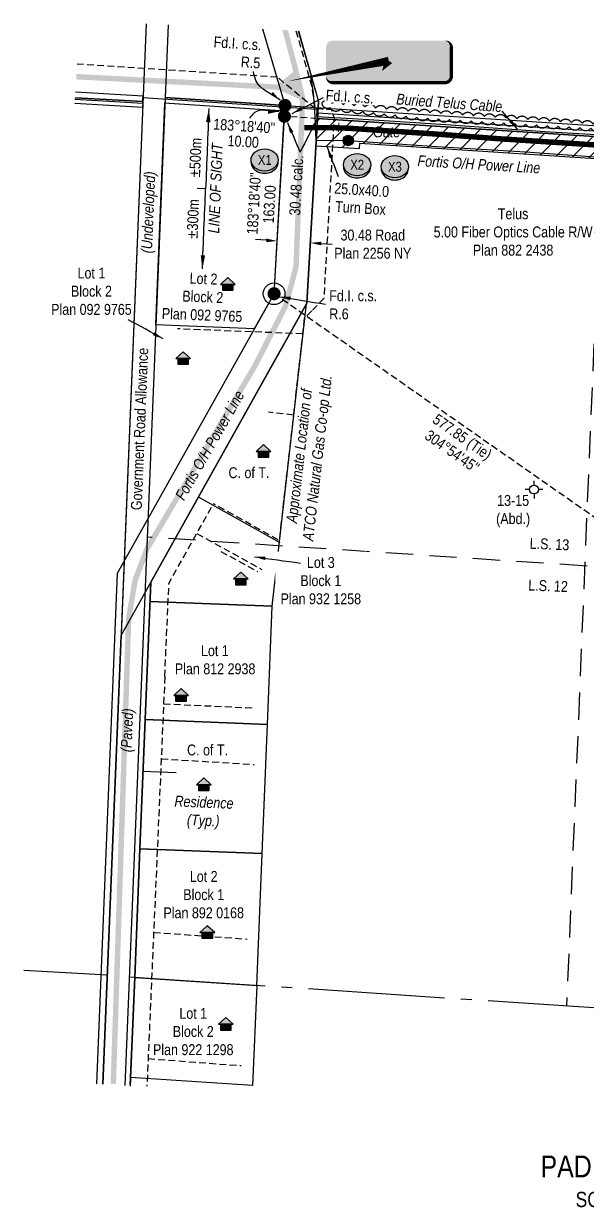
# Model space of a CAD drawing. Extents: x 298298 to 301279, y 5794636 to 5796603.
# Drawn here: x 299795 to 300312, y 5794636 to 5795722 of the extents above; entities that cross this region are included whole.
import ezdxf
from ezdxf.enums import TextEntityAlignment as Align

# ---------------------------------------------------------------- set-up
doc = ezdxf.new("R2010")
doc.units = 0
doc.header["$LTSCALE"] = 5
doc.header["$PDSIZE"] = 0.5
for name, pattern in [('0', [1, 1, 0]), ('foc-LSD', [8, 5, -3]), ('foc-QUARTERLINE', [33, 25, -3, 2, -3]), ('foc-TIELINE', [1.875, 1.25, -0.625]), ('foc-TRAV', [1.875, 1.25, -0.625]), ('POWERLINE5', [7.8, 2.4, -0.6, 0.6, -0.6, 0.6, -0.6, 2.4]), ('UG_PIPE', [1.875, 1.25, -0.625])]:
    doc.linetypes.add(name, pattern=pattern)
doc.layers.get('Defpoints').update_dxf_attribs({"color": 9})
for name, color, linetype in [('35', 37, 'Continuous'), ('AS-CABLE', 224, 'foc-CABLE'), ('AS-PIPE-UG', 44, 'UG_PIPE'), ('AS-PIPE-UG-T', 44, 'Continuous'), ('AS-POWER', 104, 'foc-POWER'), ('AS-POWER-EXISTING', 72, 'POWERLINE5'), ('AS-POWER-T', 104, 'Continuous'), ('AS-RESIDENCE', 14, 'Continuous'), ('AS-ROADS', 254, 'Continuous'), ('AS-TELEPHONE-T', 224, 'Continuous'), ('AS-TELUS', 224, 'foc-TEL'), ('CG-NOTES', 7, 'Continuous'), ('CG-SIGNATURES', 7, 'Continuous'), ('DETAIL-T', 7, 'Continuous'), ('F-RW', 190, 'Continuous'), ('F-WS-S', 8, 'Continuous'), ('L-BD', 7, 'Continuous'), ('L-MON', 1, 'Continuous'), ('L-ROAD-T', 7, 'Continuous'), ('L-SEC', 7, 'Continuous'), ('L-SECQ', 8, 'foc-QUARTERLINE'), ('L-SECTION-LSD', 7, 'foc-LSD'), ('L-TIE', 7, 'foc-TIELINE'), ('L-TIE-T', 7, 'Continuous'), ('L-TITLEDB', 4, 'Continuous'), ('L-TITLEDB-T', 4, 'Continuous'), ('P-CROSSINGS', 250, 'Continuous'), ('P-PROPOSED', 10, 'Continuous'), ('P-TRAV', 4, 'foc-TRAV'), ('P-TXT', 4, 'Continuous'), ('T-BUSH', 110, '0')]:
    doc.layers.add(name, color=color, linetype=linetype)
for name, color, linetype, lineweight in [('AS-GENERAL', 48, 'Continuous', 18), ('F-RW-T', 190, 'Continuous', 9), ('F-WS-T', 190, 'Continuous', 9), ('T-TEXT', 48, 'Continuous', 18)]:
    doc.layers.add(name, color=color, linetype=linetype, lineweight=lineweight)
doc.layers.add('P-PROPOSED-EXISTING-H', color=7, linetype='Continuous', true_color=0xffeebd)
doc.styles.add('100L', font='ARIALN.TTF', dxfattribs={"height": 11})
doc.styles.add('80', font='ARIALN.TTF', dxfattribs={"height": 10})
doc.styles.add('80CG', font='ARIALN.TTF', dxfattribs={"height": 10})
doc.styles.add('80L', font='ARIALN.TTF', dxfattribs={"height": 10})
doc.styles.add('80LS', font='ARIALNI.TTF', dxfattribs={"height": 10})
doc.styles.add('Crossing', font='ARIALN.TTF', dxfattribs={"height": 10})
doc.styles.add('foc-LtypeFont', font='ARIALN.TTF', dxfattribs={"height": 7.35})
doc.styles.get("Standard").update_dxf_attribs({"font": 'ARIALN.TTF'})
doc.linetypes.add('foc-CABLE', pattern='A,2,-1,["C",foc-LtypeFont,S=0.2,R=0,X=-0.625,Y=-0.75],-1.24,8', length=12.24)
doc.linetypes.add('foc-POWER', pattern='A,6,-1,["P",foc-LtypeFont,S=0.2,R=0,X=-0.625,Y=-0.75],-1.24,4', length=12.24)
doc.linetypes.add('foc-TEL', pattern='A,2,-1,["T",foc-LtypeFont,S=0.2,R=0,X=-0.425,Y=-0.75],-1.24,8', length=12.24)
doc.dimstyles.new('COMPASS', dxfattribs={"dimscale": 5, "dimtxt": 10, "dimasz": 2.5, "dimexe": 0.2, "dimexo": 0.0625, "dimgap": 0.5, "dimtad": 0, "dimtih": 1, "dimtoh": 1, "dimzin": 0, "dimdsep": 46, "dimtxsty": '80', "dimcen": 0.1, "dimse1": 1, "dimse2": 1, "dimclrd": 256, "dimclrt": 256, "dimaunit": 1, "dimadec": 4, "dimazin": 0, "dimtfac": 0.06, "dimtofl": 0, "dimtmove": 0, "dimatfit": 1, "dimfxl": 0.2, "dimtolj": 1, "dimtzin": 0, "dimlwd": -1, "dimarcsym": 0})
doc.dimstyles.new('Compass 5 000', dxfattribs={"dimscale": 5, "dimtxt": 9, "dimasz": 2, "dimexe": 0.2, "dimexo": 0.0625, "dimgap": 0.5, "dimtad": 0, "dimtih": 1, "dimtoh": 1, "dimzin": 0, "dimdsep": 46, "dimtxsty": '80CG', "dimcen": 0.1, "dimse1": 1, "dimse2": 1, "dimclrd": 256, "dimclrt": 256, "dimaunit": 1, "dimadec": 4, "dimazin": 0, "dimtfac": 0.06, "dimtofl": 0, "dimtmove": 0, "dimatfit": 1, "dimfxl": 0.2, "dimtolj": 1, "dimtzin": 0, "dimlwd": -1, "dimarcsym": 0})

# ---------------------------------------------------------------- blocks, each defined once
blk = doc.blocks.new('*D418')
at = {"layer": 'Defpoints', "color": 0, "transparency": 16777216}
for p in [(300057.9, 5795520.8), (300024.7, 5795476.2), (300055.2, 5795474.4)]:
    blk.add_point(p, dxfattribs=at)
at = {"layer": 'L-TITLEDB-T', "transparency": 16777216}
for p, q in [((300017.5, 5795523.2), (300007.5, 5795523.8)), ((300067.9, 5795520.2), (300077.8, 5795519.6))]:
    blk.add_line(p, q, dxfattribs=at)
for points in [[(300017.6, 5795524.8), (300017.4, 5795521.5), (300027.4, 5795522.6)], [(300068, 5795521.9), (300067.8, 5795518.6), (300057.9, 5795520.8)]]:
    blk.add_solid(points, dxfattribs=at)
at = {"layer": 'L-TITLEDB-T', "transparency": 16777216, "insert": (300115.2, 5795519.6), "char_height": 10, "attachment_point": 5, "style": '80CG'}
blk.add_mtext('\\A1;30.48 Road\\PPlan 2256 NY', dxfattribs=at)
blk = doc.blocks.new('res_occ')
for points in [[(0.1, 0.89), (-1.26, -0.37), (1.46, -0.37)], [(-0.9, -1.43), (1.1, -1.43), (1.1, -0.37), (-0.9, -0.37)]]:
    blk.add_hatch(color=14).paths.add_polyline_path(points)
at = {"color": 14}
for points in [[(0.1, 0.89), (-1.26, -0.37), (1.46, -0.37)], [(-0.9, -1.43), (1.1, -1.43), (1.1, -0.37), (-0.9, -0.37)]]:
    blk.add_lwpolyline(points, close=True, dxfattribs=at)
blk = doc.blocks.new('Gabd.15d85efd0b')
for p, q in [((-0.81, 0), (-1.62, 0)), ((0, 0.81), (0, 1.62)), ((1.62, 0), (0.81, 0)), ((0, -0.81), (0, -1.62))]:
    blk.add_line(p, q)
blk.add_circle((0, 0), 0.8)
blk = doc.blocks.new('*D444')
at = {"layer": 'Defpoints', "color": 0, "transparency": 16777216}
for p in [(300334.9, 5795622.3), (300765.3, 5795589.2), (300765.7, 5795594.2)]:
    blk.add_point(p, dxfattribs=at)
at = {"layer": 'F-RW-T', "transparency": 16777216}
for p, q in [((300335.6, 5795632.2), (300336.2, 5795642.2)), ((300334, 5795607.3), (300329, 5795530.8)), ((300329, 5795530.8), (300319, 5795530.8))]:
    blk.add_line(p, q, dxfattribs=at)
for points in [[(300333.9, 5795632.4), (300337.3, 5795632.1), (300334.9, 5795622.3)], [(300332.3, 5795607.4), (300335.6, 5795607.2), (300334.6, 5795617.3)]]:
    blk.add_solid(points, dxfattribs=at)
at = {"layer": 'F-RW-T', "transparency": 16777216, "insert": (300243.9, 5795530.8), "char_height": 10, "attachment_point": 5, "style": '80CG'}
blk.add_mtext('\\A1;Telus\\P5.00 Fiber Optics Cable R/W\\PPlan 882 2438', dxfattribs=at)
blk = doc.blocks.new('*U450')
h = blk.add_hatch(color=255)
edge = h.paths.add_edge_path()
edge.add_line((-51.5, -20), (51.5, -20))
edge.add_arc((51.5, -14), 6, 270, 360)
edge.add_line((57.5, -14), (57.5, 12.5))
edge.add_arc((51.5, 12.5), 6, 0, 90)
edge.add_line((51.5, 18.5), (-51.5, 18.5))
edge.add_arc((-51.5, 12.5), 6, 90, 180)
edge.add_line((-57.5, 12.5), (-57.5, -14))
edge.add_arc((-51.5, -14), 6, 180, 270)
at = {"color": 1, "flags": 128}
blk.add_lwpolyline([(-51.5, -20, 3, 3, 0), (51.5, -20, 3, 3, 0.414214), (57.5, -14, 3, 3, 0), (57.5, 12.5, 3, 0, 0.414214), (51.5, 18.5, 0, 0, 0), (-51.5, 18.5, 0, 0, 0.414214), (-57.5, 12.5, 0, 0, 0), (-57.5, -14, 0, 3, 0.414214)], format="xyseb", close=True, dxfattribs=at)
for points in [[(-92.9, -18.8, 0, 7.5, 0), (0, 0, 0, 0, 0)], [(-6.2, -9.4, 0, 7.5, 0), (0, 0, 0, 0, 0)]]:
    blk.add_lwpolyline(points, format="xyseb", dxfattribs=at)
at = {"color": 1, "lineweight": 30, "flags": 104}
blk.add_attdef('ENTER_TEXT', text='', height=10, dxfattribs=at).set_placement((0, 0), align=Align.MIDDLE_CENTER)
blk = doc.blocks.new('xing2')
h = blk.add_hatch(color=50)
h.dxf.hatch_style = 1
edge = h.paths.add_edge_path()
edge.add_ellipse((0, 0), major_axis=(-12.5, 0), ratio=0.816297, start_angle=0, end_angle=360)
h = blk.add_hatch(color=250)
h.dxf.hatch_style = 1
edge = h.paths.add_edge_path()
edge.add_ellipse((0, -2), major_axis=(-12.5, 0), ratio=0.816297, start_angle=0, end_angle=180)
edge.add_line((12.5, -2), (12.5, 0))
edge.add_ellipse((0, 0), major_axis=(-12.5, 0), ratio=0.816297, start_angle=0, end_angle=180, ccw=False)
edge.add_line((-12.5, 0), (-12.5, -2))
at = {"color": 250}
blk.add_ellipse((0, 0), major_axis=(-12.5, 0), ratio=0.816297, dxfattribs=at)
blk.add_ellipse((0, -2), major_axis=(-12.5, 0), ratio=0.816297, start_param=0, end_param=3.141593, dxfattribs=at)
at = {"color": 250, "style": 'Crossing'}
blk.add_attdef('CROSSING', text='', height=9, dxfattribs=at).set_placement((0.1, 0), align=Align.MIDDLE_CENTER)
at = {"color": 250, "style": 'Crossing', "flags": 1}
for tag, p in [('OWNER', (0.1, -12.5)), ('DESCRIPTION', (0.1, -25.8)), ('LOCATION', (0.1, -39.3)), ('DWG_REF', (0.1, -52.8))]:
    blk.add_attdef(tag, text='', height=9, dxfattribs=at).set_placement(p, align=Align.MIDDLE_CENTER)
blk = doc.blocks.new('POWERPOLE')
h = blk.add_hatch(color=255)
edge = h.paths.add_edge_path()
edge.add_arc((0, 0), 0.96, 0, 360)
at = {"linetype": 'Continuous'}
for p, q in [((0.68, -0.68), (-0.68, 0.68)), ((-0.68, -0.68), (0.68, 0.68))]:
    blk.add_line(p, q, dxfattribs=at)
blk.add_circle((0, 0), 0.96, dxfattribs=at)
blk = doc.blocks.new('fdia')
at = {"color": 255, "const_width": 1}
blk.add_lwpolyline([(-0.5, 0, 1), (0.5, 0, 1)], format="xyb", close=True, dxfattribs=at)
blk = doc.blocks.new('Fdiaa')
blk.add_blockref('fdia', (0, 0))
blk = doc.blocks.new('fdib')
at = {"color": 1, "const_width": 1.6}
blk.add_lwpolyline([(-0.4, 0, 1), (0.4, 0, 1)], format="xyb", close=True, dxfattribs=at)
at = {"color": 1}
blk.add_circle((0, 0), 0.8, dxfattribs=at)
blk = doc.blocks.new('Fdibb')
blk.add_blockref('fdib', (0, 0))
blk = doc.blocks.new('fdicc')
for name in ['Fdibb', 'Fdiaa']:
    blk.add_blockref(name, (0, 0))
blk = doc.blocks.new('FDI')
blk.add_blockref('fdicc', (0, 0))
blk = doc.blocks.new('*U492')
at = {"layer": '35', "color": 3}
blk.add_circle((0, 0), 10, dxfattribs=at)
at = {"layer": '35', "color": 3, "lineweight": 30, "flags": 104}
blk.add_attdef('RP', text='', height=10, dxfattribs=at).set_placement((-18.4, 14.2), align=Align.MIDDLE_CENTER)

msp = doc.modelspace()

# ---------------------------------------------------------------- hatches: boundary and pattern name
at = {"layer": 'AS-ROADS'}
h = msp.add_hatch(color=256, dxfattribs=at)
h.dxf.hatch_style = 1
edge = h.paths.add_edge_path()
edge.add_line((299874.621, 5794749.629), (299879.613, 5794749.297))
edge.add_line((299879.613, 5794749.297), (299893.689, 5795175.973))
edge.add_line((299893.689, 5795175.973), (299899.577, 5795210.729))
edge.add_line((299899.577, 5795210.729), (299910.283, 5795239.038))
edge.add_line((299910.283, 5795239.038), (300009.091, 5795406.526))
edge.add_arc((300006.938, 5795407.796), 2.5, 329.462014, 332.885446)
edge.add_line((300009.163, 5795406.656), (300037.569, 5795462.132))
edge.add_arc((300035.343, 5795463.271), 2.5, 332.885446, 345.167671)
edge.add_line((300037.76, 5795462.631), (300047.226, 5795498.378))
edge.add_arc((300044.81, 5795499.018), 2.5, 345.167671, 357.804029)
edge.add_line((300047.308, 5795498.922), (300053.242, 5795653.669))
edge.add_arc((300050.744, 5795653.765), 2.5, 357.804029, 373.454043)
edge.add_line((300053.175, 5795654.347), (300049.318, 5795670.468))
edge.add_arc((300046.887, 5795669.886), 2.5, 13.454043, 15.356133)
edge.add_line((300049.298, 5795670.548), (300037.437, 5795715.81))
edge.add_line((300037.437, 5795715.81), (300032.185, 5795716.056))
edge.add_line((300032.185, 5795716.056), (300044.465, 5795669.264))
edge.add_line((300044.465, 5795669.264), (300048.232, 5795653.518))
edge.add_line((300048.232, 5795653.518), (300042.322, 5795499.39))
edge.add_line((300042.322, 5795499.39), (300032.996, 5795464.171))
edge.add_line((300032.996, 5795464.171), (300004.746, 5795409.002))
edge.add_line((300004.746, 5795409.002), (299905.868, 5795241.394))
edge.add_arc((299908.021, 5795240.123), 2.5, 149.462014, 159.283195)
edge.add_line((299905.683, 5795241.008), (299894.814, 5795212.27))
edge.add_arc((299897.153, 5795211.386), 2.5, 159.283195, 170.385252)
edge.add_line((299894.688, 5795211.803), (299888.731, 5795176.642))
edge.add_arc((299891.196, 5795176.224), 2.5, 170.385252, 178.110503)
edge.add_line((299888.698, 5795176.306), (299874.621, 5794749.629))
h = msp.add_hatch(color=256, dxfattribs=at)
h.dxf.hatch_style = 1
h.paths.add_polyline_path([(299843.298, 5795675.781), (299843.004, 5795670.79), (300028.955, 5795661.099), (300048.194, 5795652.504), (300048.232, 5795653.518), (300044.465, 5795669.264), (300042.14, 5795677.731), (300027.955, 5795666.157)])
at = {"layer": 'P-PROPOSED-EXISTING-H'}
h = msp.add_hatch(dxfattribs=at)
h.set_pattern_fill('ANSI31', color=256, scale=3.499752)
h.set_pattern_definition([(45, (0.816, -1.184), (-7.857167858, 7.857167858), [])])
h.paths.add_polyline_path([(300688.07, 5795130.896), (300708.032, 5795129.569), (300727.068, 5795591.891), (300064.451, 5795634.942), (300063.007, 5795609.985), (300102.922, 5795607.391), (300103.211, 5795612.39), (300686.326, 5795574.497), (300705.46, 5795553.219)])

# ---------------------------------------------------------------- linework, layer by layer
msp.add_line((299961.806, 5795570.468), (299953.929, 5795570.787))
at = {"layer": 'AS-CABLE', "flags": 128}
msp.add_lwpolyline([(300058.191, 5795672.719), (300060.516, 5795658.644), (300062.157, 5795636.727), (300062.908, 5795615.093), (300092.543, 5795614.642)], dxfattribs=at)
at = {"layer": 'AS-GENERAL', "const_width": 1, "flags": 128}
msp.add_lwpolyline([(300084.021, 5795631.256), (300083.81, 5795622.406)], dxfattribs=at)
at = {"layer": 'AS-PIPE-UG'}
for p, q in [((300062.451, 5795643.711), (300027.619, 5795672.89)), ((300050.761, 5795437.349), (299936.112, 5795441.986)), ((300042.303, 5795362.877), (300019.547, 5795365.461)), ((299953.784, 5795254.285), (300013.261, 5795221.302)), ((299975.893, 5795237.862), (300009.385, 5795219.289)), ((299923.284, 5795098.029), (300006.517, 5795094.217)), ((299921.082, 5795047.587), (300006.455, 5795042.417)), ((299914.131, 5794888.395), (299999.968, 5794882.223)), ((299909.074, 5794772.584), (299994.398, 5794766.103))]:
    msp.add_line(p, q, dxfattribs=at)
at = {"layer": 'AS-PIPE-UG', "flags": 128}
for points in [[(300044.618, 5795715.472), (300058.648, 5795666.213), (300062.451, 5795643.711), (300067.323, 5795644.015), (300071.326, 5795643.093), (300076.967, 5795643.475), (300079.727, 5795635.542), (300079.395, 5795632.165), (300077.845, 5795601.903), (300070.227, 5795469.89), (300059.13, 5795458.408)], [(300027.619, 5795672.89), (299843.833, 5795684.858)], [(300059.13, 5795458.408), (300052.357, 5795451.401), (300050.761, 5795437.349), (300042.303, 5795362.877), (300029.248, 5795247.93), (299969.084, 5795281.62), (299968.595, 5795280.747)], [(299924.376, 5795123.047), (299928.103, 5795208.405), (299953.784, 5795254.285), (299968.595, 5795280.747)], [(299924.376, 5795123.047), (299923.284, 5795098.029), (299921.082, 5795047.587), (299914.131, 5794888.395), (299909.074, 5794772.584), (299907.975, 5794747.409)]]:
    msp.add_lwpolyline(points, dxfattribs=at)
at = {"layer": 'AS-POWER', "flags": 128}
for points in [[(300092.671, 5795614.751), (300173.963, 5795609.26), (300255.294, 5795604.335), (300336.689, 5795598.693), (300418.549, 5795593.407), (300580.455, 5795582.918), (300661.311, 5795578.065), (300686.875, 5795576.127), (300694.758, 5795557.63), (300705.91, 5795531.929)], [(299892.528, 5794748.437), (299892.803, 5794755.377), (299896.805, 5794847.048), (299901.585, 5794965.143), (299906.381, 5795083.673), (299911.479, 5795209.676), (300030.554, 5795422.397)], [(299934.735, 5795034.585), (299903.959, 5795035.83)]]:
    msp.add_lwpolyline(points, dxfattribs=at)
at = {"layer": 'AS-ROADS', "const_width": 5, "flags": 128}
msp.add_lwpolyline([(300052.483, 5795626.545), (300078.086, 5795626.545), (300092.519, 5795626.023), (300135.422, 5795623.172), (300171.449, 5795620.793), (300232.917, 5795616.233), (300315.975, 5795610.901), (300402.354, 5795605.368), (300484.049, 5795599.457), (300558.221, 5795594.524), (300597.407, 5795591.941), (300659.07, 5795588.075), (300688.929, 5795585.713), (300698.773, 5795582.739), (300705.911, 5795577.955), (300711.263, 5795571.407), (300714.335, 5795561.513), (300715.226, 5795552.666), (300713.368, 5795487.632), (300711.751, 5795423.8), (300708.268, 5795348.762), (300699.746, 5795174.284), (300697.59, 5795145.865), (300694.411, 5795117.019)], dxfattribs=at)
at = {"layer": 'AS-TELUS', "flags": 128}
for points in [[(300046.952, 5795715.363), (300065.472, 5795650.501)], [(299841.936, 5795652.656), (299904.14, 5795649.089), (299904.328, 5795654.052), (300063.947, 5795643.425), (300063.618, 5795636.769), (300096.525, 5795635.035), (300140.388, 5795632.168), (300186.892, 5795629.157), (300272.884, 5795622.871), (300335.621, 5795619.21), (300407.938, 5795614.603), (300483.514, 5795610.171), (300550.908, 5795605.661), (300596.377, 5795602.399), (300653.623, 5795598.606), (300698.297, 5795596.191), (300727.45, 5795594.222), (300735.103, 5795593.956)], [(299867.531, 5794749.134), (299884.393, 5795160.768), (300054.641, 5795465.427), (300065.472, 5795650.501)]]:
    msp.add_lwpolyline(points, dxfattribs=at)
at = {"layer": 'CG-SIGNATURES', "color": 6}
msp.add_line((299904.657, 5795655.432), (299871.593, 5794849.324), dxfattribs=at)
at = {"layer": 'F-RW', "flags": 128}
for points in [[(299841.723, 5795649.048), (299904.253, 5795645.441), (299904.455, 5795650.438), (299842.017, 5795654.039)], [(299842.017, 5795654.039), (299904.455, 5795650.438), (299904.657, 5795655.432), (299842.311, 5795659.028)], [(299923.776, 5795649.179), (300034.789, 5795641.947), (300035.069, 5795646.797), (299924.729, 5795654.103)], [(300824.432, 5795590.411), (300726.931, 5795596.757), (300064.743, 5795639.933), (300064.451, 5795634.942), (300727.068, 5795591.891), (300824.677, 5795585.387)]]:
    msp.add_lwpolyline(points, dxfattribs=at)
at = {"layer": 'L-BD', "color": 3}
msp.add_line((300034.173, 5795647.986), (300033.607, 5795638.191), dxfattribs=at)
at = {"layer": 'L-SEC'}
for p, q in [((299907.381, 5795721.916), (299904.657, 5795655.432)), ((299927.474, 5795720.973), (299924.735, 5795654.103)), ((299904.657, 5795655.432), (299867.531, 5794749.134)), ((299924.735, 5795654.103), (299887.608, 5794747.797))]:
    msp.add_line(p, q, dxfattribs=at)
msp.add_lwpolyline([(299924.735, 5795654.103), (300034.613, 5795646.892), (300727.482, 5795601.948), (300827.244, 5795595.436)], dxfattribs=at)
at = {"layer": 'L-SECQ'}
for p, q in [((299794.884, 5794853.844), (299871.639, 5794849.42)), ((299891.702, 5794847.74), (300694.227, 5794794.305))]:
    msp.add_line(p, q, dxfattribs=at)
at = {"layer": 'L-SECTION-LSD', "flags": 128}
for points in [[(300326.161, 5795627.965), (300293.017, 5794821.019)], [(300710.96, 5795198.063), (299908.219, 5795250.921)]]:
    msp.add_lwpolyline(points, dxfattribs=at)
at = {"layer": 'L-TITLEDB', "flags": 128}
for points in [[(299861.901, 5794749.421), (299881.087, 5795217.78), (300024.623, 5795474.198), (300034.739, 5795647.041), (300014.45, 5795716.889)], [(300046.627, 5795715.378), (300065.472, 5795650.501), (300054.641, 5795465.427), (299911.479, 5795209.676), (299906.392, 5795083.937), (299901.596, 5794965.407), (299896.817, 5794847.312), (299892.454, 5794747.387)], [(299955.438, 5795287.689), (300030.01, 5795245.931)]]:
    msp.add_lwpolyline(points, dxfattribs=at)
for points in [[(299915.846, 5795445.844), (300006.562, 5795442.176), (300024.623, 5795474.198), (300034.321, 5795641.749), (299924.068, 5795649.07)], [(299910.765, 5795192.009), (300022.949, 5795187.471), (300054.407, 5795465.01), (299911.479, 5795209.676)], [(299906.381, 5795083.673), (300018.51, 5795079.18), (300022.949, 5795187.471), (299910.765, 5795192.009)], [(299906.381, 5795083.673), (299901.585, 5794965.143), (300013.645, 5794960.611), (300018.51, 5795079.18)], [(300013.645, 5794960.611), (299901.585, 5794965.143), (299896.806, 5794847.048), (300008.745, 5794839.601)], [(299896.806, 5794847.048), (300008.745, 5794839.601), (300004.902, 5794747.863), (299892.803, 5794755.377)]]:
    msp.add_lwpolyline(points, close=True, dxfattribs=at)
at = {"layer": 'P-TRAV'}
msp.add_line((300064.451, 5795634.942), (300034.082, 5795636.941), dxfattribs=at)
at = {"layer": 'T-BUSH', "flags": 128}
msp.add_lwpolyline([(300706.298, 5795604.752, 0.52056705), (300696.344, 5795605.703, 0.52056705), (300686.37, 5795606.29, 0.52056705), (300676.372, 5795606.439, 0.52056705), (300666.373, 5795606.588, 0.52056705), (300656.375, 5795606.737, 0.52056705), (300646.412, 5795607.423, 0.52056705), (300636.477, 5795608.557, 0.52056705), (300626.542, 5795609.691, 0.52056705), (300616.607, 5795610.826, 0.52056705), (300606.672, 5795611.96, 0.52056705), (300596.73, 5795613.006, 0.52056705), (300586.747, 5795613.58, 0.52056705), (300576.764, 5795614.154, 0.52056705), (300566.781, 5795614.727, 0.52056705), (300556.798, 5795615.301, 0.52056705), (300546.816, 5795615.875, 0.52056705), (300536.833, 5795616.449, 0.52056705), (300526.85, 5795617.023, 0.52056705), (300516.867, 5795617.597, 0.52056705), (300506.884, 5795618.171, 0.52056705), (300496.901, 5795618.745, 0.52056705), (300486.918, 5795619.318, 0.52056705), (300476.935, 5795619.892, 0.52056705), (300466.953, 5795620.466, 0.52056705), (300456.97, 5795621.04, 0.52056705), (300446.987, 5795621.614, 0.52056705), (300437.004, 5795622.188, 0.52056705), (300427.021, 5795622.762, 0.52056705), (300417.038, 5795623.336, 0.52056705), (300407.055, 5795623.909, 0.52056705), (300397.073, 5795624.483, 0.52056705), (300387.09, 5795625.057, 0.52056705), (300377.109, 5795625.672, 0.52056705), (300367.134, 5795626.365, 0.52056705), (300357.159, 5795627.059, 0.52056705), (300347.184, 5795627.752, 0.52056705), (300337.208, 5795628.446, 0.52056705), (300327.233, 5795629.139, 0.52056705), (300317.258, 5795629.833, 0.52056705), (300307.282, 5795630.526, 0.52056705), (300297.307, 5795631.219, 0.52056705), (300287.332, 5795631.913, 0.52056705), (300277.357, 5795632.606, 0.52056705), (300267.381, 5795633.3, 0.52056705), (300257.406, 5795633.993, 0.52056705), (300247.431, 5795634.687, 0.52056705), (300237.456, 5795635.38, 0.52056705), (300227.48, 5795636.074, 0.52056705), (300217.505, 5795636.767, 0.52056705), (300207.53, 5795637.46, 0.52056705), (300197.554, 5795638.154, 0.52056705), (300187.579, 5795638.847, 0.52056705), (300177.604, 5795639.541, 0.52056705), (300167.629, 5795640.234, 0.52056705), (300157.653, 5795640.928, 0.52056705), (300147.678, 5795641.621, 0.52056705), (300137.718, 5795642.489, 0.52056705), (300127.772, 5795643.521, 0.52056705), (300117.826, 5795644.552, 0.52056705), (300107.88, 5795645.584, 0.52056705), (300097.934, 5795646.616, 0.52056705), (300087.988, 5795647.648, 0.52056705), (300078.042, 5795648.679, 0.52056705), (300068.344, 5795649.093, 0.52056705), (300076.092, 5795644.929, 0.52056705), (300086.026, 5795643.788, 0.52056705), (300095.96, 5795642.647, 0.52056705), (300105.898, 5795641.538, 0.52056705), (300115.835, 5795640.43, 0.52056705), (300125.773, 5795639.322, 0.52056705), (300135.711, 5795638.214, 0.52056705), (300145.649, 5795637.106, 0.52056705), (300155.586, 5795635.998, 0.52056705), (300165.559, 5795635.292, 0.52056705), (300175.539, 5795634.68, 0.52056705), (300185.52, 5795634.068, 0.52056705), (300195.501, 5795633.455, 0.52056705), (300205.481, 5795632.843, 0.52056705), (300215.462, 5795632.231, 0.52056705), (300225.442, 5795631.619, 0.52056705), (300235.423, 5795631.006, 0.52056705), (300245.404, 5795630.394, 0.52056705), (300255.384, 5795629.782, 0.52056705), (300265.365, 5795629.169, 0.52056705), (300275.345, 5795628.557, 0.52056705), (300285.326, 5795627.945, 0.52056705), (300295.306, 5795627.333, 0.52056705), (300305.287, 5795626.72, 0.52056705), (300315.268, 5795626.108, 0.52056705), (300325.248, 5795625.496, 0.52056705), (300335.229, 5795624.883, 0.52056705), (300345.209, 5795624.271, 0.52056705), (300355.19, 5795623.659, 0.52056705), (300365.171, 5795623.046, 0.52056705), (300375.151, 5795622.434, 0.52056705), (300385.132, 5795621.822, 0.52056705), (300395.112, 5795621.21, 0.52056705), (300405.093, 5795620.597, 0.52056705), (300415.073, 5795619.985, 0.52056705), (300425.054, 5795619.373, 0.52056705), (300435.035, 5795618.76, 0.52056705), (300445.015, 5795618.148, 0.52056705), (300454.996, 5795617.536, 0.52056705), (300464.976, 5795616.924, 0.52056705), (300474.957, 5795616.311, 0.52056705), (300484.936, 5795615.68, 0.52056705), (300494.916, 5795615.048, 0.52056705), (300504.895, 5795614.417, 0.52056705), (300514.875, 5795613.785, 0.52056705), (300524.854, 5795613.153, 0.52056705), (300534.833, 5795612.522, 0.52056705), (300544.813, 5795611.89, 0.52056705), (300554.792, 5795611.258, 0.52056705), (300564.771, 5795610.626, 0.52056705), (300574.751, 5795609.995, 0.52056705), (300584.73, 5795609.363, 0.52056705), (300594.71, 5795608.731, 0.52056705), (300604.689, 5795608.099, 0.52056705), (300614.668, 5795607.468, 0.52056705), (300624.65, 5795606.881, 0.52056705), (300634.638, 5795606.396, 0.52056705), (300644.625, 5795605.912, 0.52056705), (300654.613, 5795605.427, 0.52056705), (300664.601, 5795604.942, 0.52056705), (300674.588, 5795604.458, 0.52056705), (300684.576, 5795603.973, 0.52056705), (300694.563, 5795603.488, 0.52056705)], format="xyb", close=True, dxfattribs=at)

# ---------------------------------------------------------------- block references
at = {"layer": '35', "color": 6, "xscale": 0.999935, "yscale": 0.999935, "zscale": 0.999935}
msp.add_blockref('*U492', (300024.623, 5795474.198), dxfattribs=at)
at = {"layer": 'AS-POWER-EXISTING', "xscale": 5.000000000000032, "yscale": 5.000000000000032, "zscale": 5.000000000000032}
msp.add_blockref('POWERPOLE', (300092.671, 5795614.751), dxfattribs=at)
at = {"layer": 'AS-POWER-EXISTING', "color": 5, "xscale": 5.000000000000027, "yscale": 5.000000000000027, "zscale": 5.000000000000027}
msp.add_blockref('POWERPOLE', (300092.671, 5795614.751), dxfattribs=at)
at = {"layer": 'AS-RESIDENCE', "xscale": 4.999675000000028, "yscale": 4.999675000000028, "zscale": 4.999675000000028}
for p in [(299981.701, 5795484.642), (299940.716, 5795416.586), (300014.436, 5795331.293), (299993.599, 5795214.453), (299938.823, 5795107.483), (299959.696, 5795025.538), (299962.853, 5794890.064), (299979.887, 5794805.915)]:
    msp.add_blockref('res_occ', p, dxfattribs=at)
at = {"layer": 'CG-NOTES', "xscale": 0.999935, "yscale": 0.999935, "zscale": 0.999935}
msp.add_blockref('*U450', (300129.817, 5795687.791), dxfattribs=at)
at = {"layer": 'F-WS-S', "xscale": 4.999675000000028, "yscale": 4.999675000000028, "zscale": 4.999675000000028}
msp.add_blockref('Gabd.15d85efd0b', (300263.095, 5795294.529), dxfattribs=at)
at = {"layer": 'L-MON', "color": 5, "xscale": 5.000000000000027, "yscale": 5.000000000000027, "zscale": 5.000000000000027}
msp.add_blockref('FDI', (300024.623, 5795474.198), dxfattribs=at)
at = {"layer": 'P-CROSSINGS', "color": 5, "xscale": 0.999935, "yscale": 0.999935, "zscale": 0.999935}
for p, values in [((300100.784, 5795592.588), {'CROSSING': 'X2'}), ((300135.404, 5795590.68), {'CROSSING': 'X3'})]:
    msp.add_blockref('xing2', p, dxfattribs=at).add_auto_attribs(values)

# ---------------------------------------------------------------- texts
at = {"insert": (299950.915, 5795560.901), "char_height": 9.9994, "width": 42.10848, "attachment_point": 6, "rotation": 87.683224, "style": '80'}
msp.add_mtext('%%P300m', dxfattribs=at)
at = {"layer": 'AS-PIPE-UG-T', "insert": (300033.782, 5795247.888), "char_height": 9.99935, "attachment_point": 1, "rotation": 83.520441, "style": '80L'}
msp.add_mtext_dynamic_manual_height_columns('\\pxqc;{\\fArial Narrow|b0|i1|c0|p34;Approximate Location of ATCO Natural Gas Co-op Ltd.}', width=157.13721, gutter_width=49.997, heights=[0], dxfattribs=at)
at = {"layer": 'AS-POWER', "insert": (299933.345, 5795288.841), "char_height": 9.99935, "attachment_point": 1, "rotation": 60.268199, "style": '80L'}
msp.add_mtext_dynamic_manual_height_columns('\\pxqc;{\\fArial Narrow|b0|i1|c0|p34;Fortis O/H Power Line}', width=112.48647, gutter_width=49.994, heights=[0], dxfattribs=at)
at = {"layer": 'AS-POWER-T', "insert": (300156.72, 5795601.303), "char_height": 9.99935, "attachment_point": 1, "rotation": 356.534811, "style": '80L'}
msp.add_mtext_dynamic_manual_height_columns('\\pxqc;{\\fArial Narrow|b0|i1|c0|p34;Fortis O/H Power Line}', width=112.49378, gutter_width=49.997, heights=[0], dxfattribs=at)
at = {"layer": 'AS-RESIDENCE', "insert": (299933.595, 5795013.839), "char_height": 9.99935, "attachment_point": 1, "rotation": 357.684571, "style": '80L'}
msp.add_mtext_dynamic_manual_height_columns('\\pxqc;{\\fArial Narrow|b0|i1|c0|p34;Residence (Typ.)}', width=53.93337, gutter_width=49.994, heights=[0], dxfattribs=at)
at = {"layer": 'AS-TELEPHONE-T', "insert": (300137.278, 5795657.843), "char_height": 9.99935, "attachment_point": 1, "rotation": 355.819125, "style": '80L'}
msp.add_mtext_dynamic_manual_height_columns('\\pxqc;{\\fArial Narrow|b0|i1|c0|p34;Buried Telus Cable}', width=97.22874, gutter_width=49.997, heights=[0], dxfattribs=at)
at = {"layer": 'DETAIL-T', "color": 3, "insert": (300354.308, 5794659.927), "char_height": 19.9987, "width": 168.87934, "attachment_point": 5, "style": '80CG'}
msp.add_mtext('\\pxqc;PAD SITE PLAN\\P{\\H0.7x;SCALE 1:5000}', dxfattribs=at)
at = {"layer": 'F-WS-T', "insert": (300228.661, 5795289.59), "char_height": 9.99935, "attachment_point": 1, "style": '80L'}
msp.add_mtext_dynamic_manual_height_columns('\\pxqc;13-15 (Abd.)', width=30.59398, gutter_width=49.994, heights=[0], dxfattribs=at)
at = {"layer": 'L-BD', "style": '80L'}
for s, height, p in [("183°18'40''", 9.99935, (300006.084, 5795557.001)), ('163.00', 9.9994, (300020.309, 5795556.177))]:
    msp.add_text(s, height=height, rotation=86.6875, dxfattribs=at).set_placement(p, align=Align.MIDDLE)
at = {"layer": 'L-BD', "insert": (300038.457, 5795546.728), "char_height": 9.99935, "attachment_point": 1, "rotation": 86.6875, "style": '80L'}
msp.add_mtext_dynamic_manual_height_columns('\\pxqc;30.48 calc.', width=54.52674, gutter_width=49.994, heights=[0], dxfattribs=at)
at = {"layer": 'L-MON', "insert": (299970.447, 5795710.229), "char_height": 9.99935, "attachment_point": 1, "rotation": 356.193875, "style": '80L'}
msp.add_mtext_dynamic_manual_height_columns('\\pxqr;Fd.I. c.s.\\PR.5', width=43.05484, gutter_width=49.994, heights=[0], dxfattribs=at)
at = {"layer": 'L-MON', "insert": (300075.235, 5795477.353), "char_height": 9.9994, "attachment_point": 1, "style": '80L'}
msp.add_mtext_dynamic_manual_height_columns('Fd.I. c.s.\\PR.6', width=43.05484, gutter_width=49.994, heights=[0], dxfattribs=at)
at = {"layer": 'L-ROAD-T', "style": '80L'}
msp.add_text('Government Road Allowance', height=9.99935, rotation=87.6542, dxfattribs=at).set_placement((299901.221, 5795350.134), align=Align.MIDDLE_CENTER)
at = {"layer": 'L-TIE-T', "style": '80L'}
for s, p in [('577.85 (Tie)', (300196.659, 5795341.931)), ("304°54'45''", (300188.075, 5795329.632))]:
    msp.add_text(s, height=9.99943, rotation=325.0869, dxfattribs=at).set_placement(p, align=Align.MIDDLE)
at = {"layer": 'L-TITLEDB', "insert": (299820.297, 5795498.172), "char_height": 9.99935, "attachment_point": 1, "style": '80L'}
msp.add_mtext_dynamic_manual_height_columns('\\pxqc;Lot 1\\PBlock 2\\PPlan 092 9765', width=73.50791, gutter_width=49.994, heights=[0], dxfattribs=at)
at = {"layer": 'L-TITLEDB-T', "insert": (299923.388, 5795494.495), "char_height": 9.99935, "attachment_point": 1, "rotation": 357.684571, "style": '80L'}
msp.add_mtext_dynamic_manual_height_columns('\\pxqc;Lot 2\\PBlock 2\\PPlan 092 9765', width=73.50791, gutter_width=49.994, heights=[0], dxfattribs=at)
at = {"layer": 'L-TITLEDB-T', "char_height": 9.99935, "attachment_point": 1, "style": '80L'}
for s, width, insert in [('\\pxqc;C. of T. ', 36.67777, (299983.243, 5795315.018)), ('\\pxqc;Lot 1\\P\\pq*;Plan 812 2938', 73.46698, (299933.567, 5795151.789)), ('\\pxqc;C. of T. ', 36.67777, (299945.236, 5795060.721)), ('\\pxqc;Lot 2 \\PBlock 1\\PPlan 892 0168', 73.46698, (299923.333, 5794944.662)), ('\\pxqc;Lot 1 \\PBlock 2\\PPlan 922 1298', 73.46698, (299913.737, 5794819.123))]:
    msp.add_mtext_dynamic_manual_height_columns(s, width=width, gutter_width=49.994, heights=[0], dxfattribs=dict(at, insert=insert))
at = {"layer": 'P-TXT', "insert": (300080.455, 5795576.075), "char_height": 9.99935, "attachment_point": 1, "rotation": 356.2694, "style": '80L'}
msp.add_mtext_dynamic_manual_height_columns('\\pxqc;25.0x40.0\\PTurn Box', width=49.85477, gutter_width=49.994, heights=[0], dxfattribs=at)
at = {"layer": 'T-TEXT', "style": '80LS'}
for s, height, p in [('(Undeveloped)', 9.99935, (299909.126, 5795548.863)), ('(Paved)', 9.9994, (299889.633, 5795073.797))]:
    msp.add_text(s, height=height, rotation=87.6542, dxfattribs=at).set_placement(p, align=Align.MIDDLE_CENTER)
at = {"layer": 'T-TEXT', "insert": (300115.648, 5795627.686), "char_height": 9.99929, "attachment_point": 1, "style": '80L'}
msp.add_mtext_dynamic_manual_height_columns('\\pxqc;{\\fArial Narrow|b0|i1|c0|p34;Gate}', width=24.65327, gutter_width=49.997, heights=[0], dxfattribs=at)

# ---------------------------------------------------------------- dimensions: what is measured, and where the dimension line sits
at = {"layer": 'F-RW-T'}
dim = msp.add_linear_dim(base=(300334.949, 5795622.267), p1=(300765.332, 5795589.247), p2=(300765.657, 5795594.236), angle=86.2764, text='Telus\\P5.00 Fiber Optics Cable R/W\\PPlan 882 2438', dimstyle='Compass 5 000', dxfattribs=at)
dim.commit()
dim.dimension.update_dxf_attribs({"geometry": '*D444', "text_midpoint": (300243.875, 5795530.772), "dimtype": 161})
at = {"layer": 'L-TITLEDB-T'}
dim = msp.add_linear_dim(base=(300057.877, 5795520.802), p1=(300024.737, 5795476.221), p2=(300055.164, 5795474.44), angle=356.650726, text='30.48 Road\\PPlan 2256 NY', dimstyle='Compass 5 000', dxfattribs=at)
dim.commit()
dim.dimension.update_dxf_attribs({"geometry": '*D418', "text_midpoint": (300115.203, 5795519.633), "dimtype": 161})

# ---------------------------------------------------------------- leaders
at = {"path_type": 1}
msp.add_leader([(299958.831, 5795496.93), (299961.806, 5795570.468)], dimstyle='COMPASS', override={"dimgap": 0.5, "dimtad": 0}, dxfattribs=at)
at = {"layer": 'AS-TELEPHONE-T', "path_type": 1}
msp.add_leader([(300247.845, 5795625.199), (300234.001, 5795641.594)], dimstyle='Compass 5 000', override={"dimgap": 0.5, "dimtad": 0}, dxfattribs=at)
at = {"layer": 'L-BD', "path_type": 1}
for points in [[(300064.451, 5795634.942), (300048.491, 5795604.112)], [(300036.848, 5795631.383), (300048.491, 5795604.112)]]:
    msp.add_leader(points, dimstyle='Compass 5 000', override={"dimgap": 0.5, "dimtad": 0}, dxfattribs=at)
at = {"layer": 'L-MON', "color": 6, "path_type": 1}
msp.add_leader([(300030.186, 5795651.619), (300007.935, 5795669.828), (300005.678, 5795678.046)], dimstyle='Compass 5 000', override={"dimgap": 0.5, "dimtad": 0}, dxfattribs=at)
at = {"layer": 'L-MON', "path_type": 1}
for points in [[(300041.145, 5795639.45), (300069.857, 5795654.145)], [(300029.836, 5795471.437), (300071.91, 5795464.569)]]:
    msp.add_leader(points, dimstyle='Compass 5 000', override={"dimgap": 0.5, "dimtad": 0}, dxfattribs=at)
at = {"layer": 'L-TITLEDB', "path_type": 1}
msp.add_leader([(299922.937, 5795432.763), (299890.877, 5795450.351)], dimstyle='Compass 5 000', override={"dimgap": 0.5, "dimtad": 0}, dxfattribs=at)
at = {"layer": 'P-TXT', "path_type": 1}
msp.add_leader([(300073.339, 5795608.678), (300083.408, 5795581.657)], dimstyle='Compass 5 000', override={"dimgap": 0.5, "dimtad": 0}, dxfattribs=at)
at = {"layer": 'T-TEXT', "color": 5, "path_type": 1}
msp.add_leader([(300086.115, 5795627.203), (300113.161, 5795624.234)], dimstyle='Compass 5 000', override={"dimgap": 0.5, "dimtad": 0}, dxfattribs=at)

# ---------------------------------------------------------------- next in the draw order: texts
at = {"layer": 'L-BD', "insert": (299969.483, 5795634.831), "char_height": 9.99935, "width": 56.30371, "attachment_point": 1, "rotation": 356.2847, "line_spacing_factor": 0.855, "style": '80L', "bg_fill": 2}
msp.add_mtext("\\pxqc;183°18'40''\\P10.00 ", dxfattribs=at)
at = {"layer": 'L-MON', "insert": (300073.303, 5795661.348), "char_height": 9.99935, "attachment_point": 1, "rotation": 356.193875, "style": '80L', "bg_fill": 3, "box_fill_scale": 1.15, "bg_fill_color": 256, "bg_fill_true_color": 256, "bg_fill_transparency": 0}
msp.add_mtext_dynamic_manual_height_columns('\\pxqr;Fd.I. c.s.', width=43.05484, gutter_width=49.994, heights=[0], dxfattribs=at)
at = {"layer": 'L-SECTION-LSD', "char_height": 9.99935, "attachment_point": 1, "rotation": 357.647945, "style": '100L', "bg_fill": 3, "box_fill_scale": 1.15, "bg_fill_color": 256, "bg_fill_transparency": 0}
for s, width, insert in [('\\pxqr;L.S. 13', 36.82943, (300258.855, 5795250.289)), ('\\pxqr;L.S. 12', 37.1069, (300257.284, 5795212.039))]:
    msp.add_mtext_dynamic_manual_height_columns(s, width=width, gutter_width=54.993, heights=[0], dxfattribs=dict(at, insert=insert))

# ---------------------------------------------------------------- next in the draw order: linework, layer by layer
at = {"layer": 'L-TIE'}
msp.add_line((300498.446, 5795143.494), (300024.623, 5795474.198), dxfattribs=at)
at = {"layer": 'P-PROPOSED'}
msp.add_lwpolyline([(300688.07, 5795130.896), (300708.032, 5795129.569), (300727.068, 5795591.891), (300064.451, 5795634.942), (300063.007, 5795609.985), (300102.922, 5795607.391), (300103.211, 5795612.39), (300686.326, 5795574.497), (300705.46, 5795553.219)], close=True, dxfattribs=at)

# ---------------------------------------------------------------- next in the draw order: block references
at = {"layer": 'L-MON', "color": 5, "xscale": 5.000000000000027, "yscale": 5.000000000000027, "zscale": 5.000000000000027}
for p in [(300034.082, 5795636.941), (300034.613, 5795646.892)]:
    msp.add_blockref('FDI', p, dxfattribs=at)
at = {"layer": 'P-CROSSINGS', "color": 5, "xscale": 0.999935, "yscale": 0.999935, "zscale": 0.999935}
msp.add_blockref('xing2', (300015.957, 5795596.894), dxfattribs=at).add_auto_attribs({'CROSSING': 'X1'})

# ---------------------------------------------------------------- next in the draw order: texts
at = {"rotation": 87.683224, "style": '80'}
for s, insert, char_height, width, attachment_point in [('%%P500m', (299951.724, 5795580.884), 9.9994, 42.10848, 4), ('\\pxqc;{\\fArial Narrow|b0|i1|c0|p34;LINE OF SIGH\\T1.55;T}', (299963.978, 5795523.454), 9.99935, 99.34147, 1)]:
    msp.add_mtext(s, dxfattribs=dict(at, insert=insert, char_height=char_height, width=width, attachment_point=attachment_point))

# ---------------------------------------------------------------- next in the draw order: leaders
at = {"path_type": 1}
msp.add_leader([(299964.781, 5795644.007), (299961.806, 5795570.468)], dimstyle='COMPASS', override={"dimgap": 0.5, "dimtad": 0}, dxfattribs=at)
at = {"layer": 'L-BD', "path_type": 1}
msp.add_leader([(300029.054, 5795641.473), (300006.205, 5795640.104), (300002.051, 5795635.244)], dimstyle='Compass 5 000', override={"dimgap": 0.5, "dimtad": 0}, dxfattribs=at)

# ---------------------------------------------------------------- next in the draw order: texts
at = {"layer": 'L-TITLEDB-T', "insert": (300030.778, 5795232.702), "char_height": 9.99935, "attachment_point": 1, "style": '80L', "bg_fill": 2}
msp.add_mtext_dynamic_manual_height_columns('\\pxqc;Lot 3\\PBlock 1\\PPlan 932 1258', width=73.46698, gutter_width=49.994, heights=[0], dxfattribs=at)

# ---------------------------------------------------------------- next in the draw order: leaders
at = {"layer": 'L-TITLEDB-T', "path_type": 1}
msp.add_leader([(300006.708, 5795232.837), (300048.899, 5795227.119)], dimstyle='Compass 5 000', override={"dimgap": 0.5, "dimtad": 0}, dxfattribs=at)

doc.saveas('drawing.dxf')
